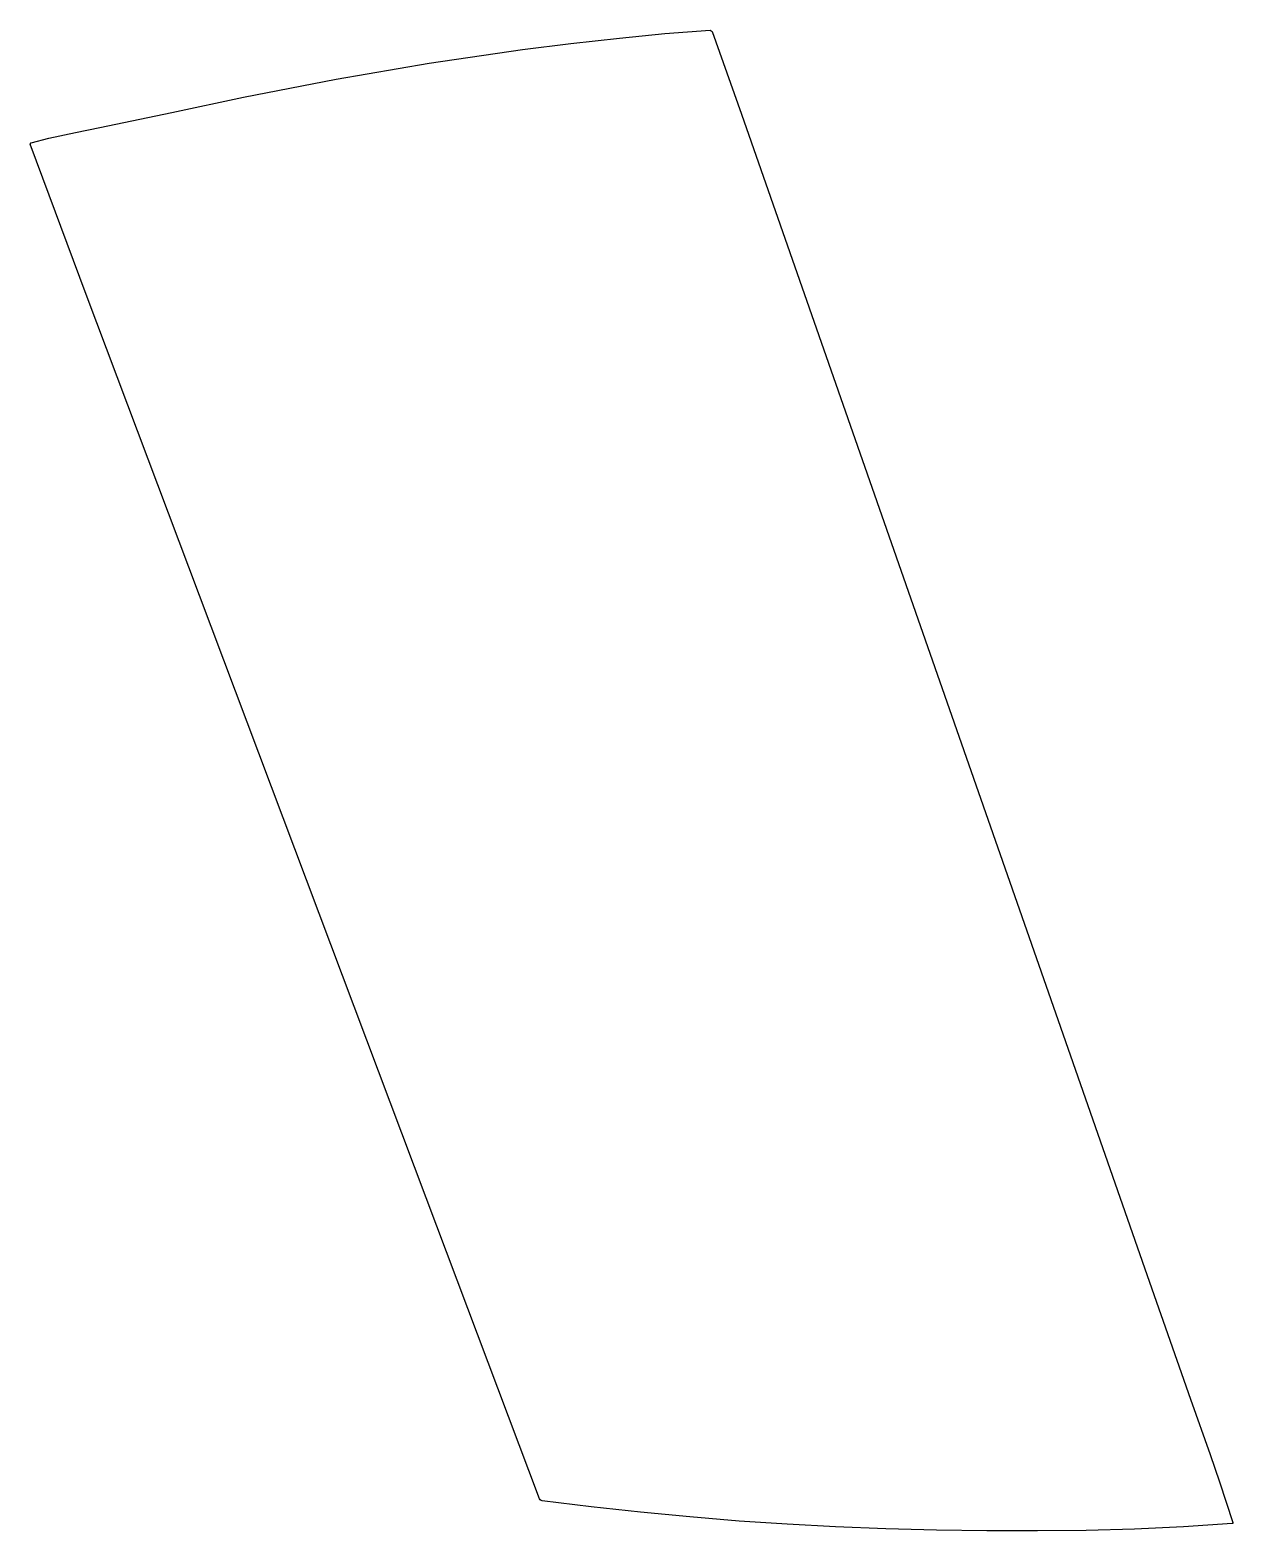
# Model space of a CAD drawing. Extents: x 125.5 to 200.5, y 12.9 to 106.4.
import ezdxf

# ---------------------------------------------------------------- set-up
doc = ezdxf.new("R2010")
doc.units = 0
doc.layers.get('0').update_dxf_attribs({"linetype": 'CONTINUOUS'})

msp = doc.modelspace()

# ---------------------------------------------------------------- linework, layer by layer
at = {"color": 7}
msp.add_lwpolyline([(138.825, 102.193), (144.595, 103.314), (150.388, 104.302), (156.205, 105.149), (159.219, 105.529), (162.238, 105.866), (165.066, 106.14), (167.898, 106.367), (168.029, 106.282), (169.846, 101.121), (173.459, 90.782), (184.296, 59.775), (189.718, 44.27), (195.123, 28.809), (197.814, 21.103), (199.035, 17.662), (199.63, 15.949), (200.453, 13.416), (200.46, 13.389), (200.461, 13.378), (200.456, 13.364), (200.445, 13.355), (200.434, 13.352), (200.406, 13.348), (197.379, 13.145), (194.316, 13.009), (191.306, 12.928), (188.289, 12.892), (185.134, 12.896), (181.983, 12.94), (178.837, 13.025), (175.696, 13.15), (172.696, 13.311), (169.696, 13.512), (166.625, 13.763), (163.553, 14.058), (160.487, 14.394), (157.433, 14.769), (157.359, 14.785), (157.299, 14.835), (157.271, 14.897), (150.203, 33.649), (136.087, 71.143), (129.024, 89.892), (125.528, 99.251), (125.6, 99.346), (126.703, 99.629), (128.359, 99.987), (129.873, 100.292), (134.368, 101.237), (138.825, 102.193)], dxfattribs=at)

doc.saveas('drawing.dxf')
